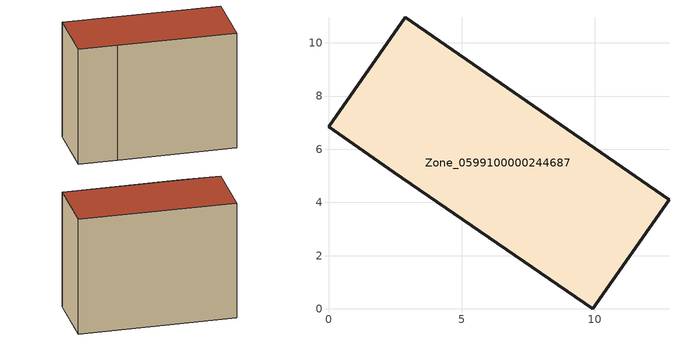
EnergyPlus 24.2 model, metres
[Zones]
Zone_0599100000244687
 floor ground (C_G): 9.93,0 2.45,5.13 0,6.84 2.88,10.97 12.8,4.11 z0
 wall outside (C_F): 2.45,5.13 9.93,0 12.8,4.11 2.88,10.97 0,6.84 2.45,5.13 z0:9.28
 roof outside (C_R): 12.8,4.11 2.88,10.97 0,6.84 2.45,5.13 9.93,0 z9.28
[BUILDING]
Pand.0599100000244687: North Axis=0; Terrain=City; Loads Convergence Tolerance Value=0.04; Temperature Convergence Tolerance Value=0.4; Solar Distribution=FullExterior; Maximum Number of Warmup Days=25; Minimum Number of Warmup Days=1
[Site:Location]
Rotterdam.The.Hague.AP_ZH_NLD Design_Conditions: Latitude=51.96; Longitude=4.45; Time Zone=1; Elevation=-4.5
[SITE:GROUNDTEMPERATURE:BUILDINGSURFACE]
18, 18, 18, 18, 18, 18, 18, 18, 18, 18, 18, 18
[MATERIAL] Thermal Absorptance=0.9; Solar Absorptance=0.7; Visible Absorptance=0.7
Name | Roughness | Thickness | Conductivity | Density | Specific Heat
G.TI.1946 | MediumSmooth | 0.15 | 1 | 540 | 1210
F.TI.1946 | Rough | 0.3 | 0.857143 | 1920 | 840
R.TI.1946 | MediumRough | 0.2 | 0.1 | 1500 | 1000
[CONSTRUCTION]
C_G: G.TI.1946
C_F: F.TI.1946
C_R: R.TI.1946
[ZONE]
Zone_0599100000244687: Type=1; Multiplier=1; Ceiling Height=Autocalculate; Volume=Autocalculate; Floor Area=autocalculate; Part of Total Floor Area=Yes
[ZONEINFILTRATION:DESIGNFLOWRATE]
Infil_Zone_0599100000244687: Zone or ZoneList or Space or SpaceList=Zone_0599100000244687; Schedule=AlwaysOn; Design Flow Rate Calculation Method=Flow/Area; Flow Rate per Floor Area=0.003; Constant Term Coefficient=1; Temperature Term Coefficient=0; Velocity Term Coefficient=0; Velocity Squared Term Coefficient=0
[HVACTEMPLATE:ZONE:IDEALLOADSAIRSYSTEM]
Zone_0599100000244687: Maximum Heating Supply Air Temperature=50; Minimum Cooling Supply Air Temperature=13; Maximum Heating Supply Air Humidity Ratio=0.0156; Minimum Cooling Supply Air Humidity Ratio=0.0077; Heating Limit=NoLimit; Cooling Limit=NoLimit; Dehumidification Control Type=ConstantSensibleHeatRatio; Cooling Sensible Heat Ratio=0.7; Dehumidification Setpoint=60; Humidification Control Type=None; Humidification Setpoint=30; Outdoor Air Method=None; Outdoor Air Flow Rate per Person=0.00944; Outdoor Air Flow Rate per Zone Floor Area=0; Outdoor Air Flow Rate per Zone=0; Demand Controlled Ventilation Type=None; Outdoor Air Economizer Type=NoEconomizer; Heat Recovery Type=None; Sensible Heat Recovery Effectiveness=0.7; Latent Heat Recovery Effectiveness=0.65
[ZONECONTROL:THERMOSTAT]
ThermostatControl_Zone_0599100000244687: Zone or ZoneList=Zone_0599100000244687; Control Type Schedule=DualSetpointControlType; Control 1=Thermostat_Zone_0599100000244687; Temperature Difference Between Cutout And Setpoint=0
[THERMOSTATSETPOINT:DUALSETPOINT]
Thermostat_Zone_0599100000244687: Heating Setpoint Temperature Schedule=HeatingSetpoint_Zone_0599100000244687; Cooling Setpoint Temperature Schedule=CoolingSetpoint_Zone_0599100000244687
[SCHEDULE:COMPACT]
HeatingSetpoint_Zone_0599100000244687: Through: 12/31, For: AllDays, Until: 24:00, 21
CoolingSetpoint_Zone_0599100000244687: Through: 12/31, For: AllDays, Until: 24:00, 24
DualSetpointControlType: Through: 12/31, For: AllDays, Until: 24:00, 4
AlwaysOn: Through: 12/31, For: AllDays, Until: 24:00, 1
